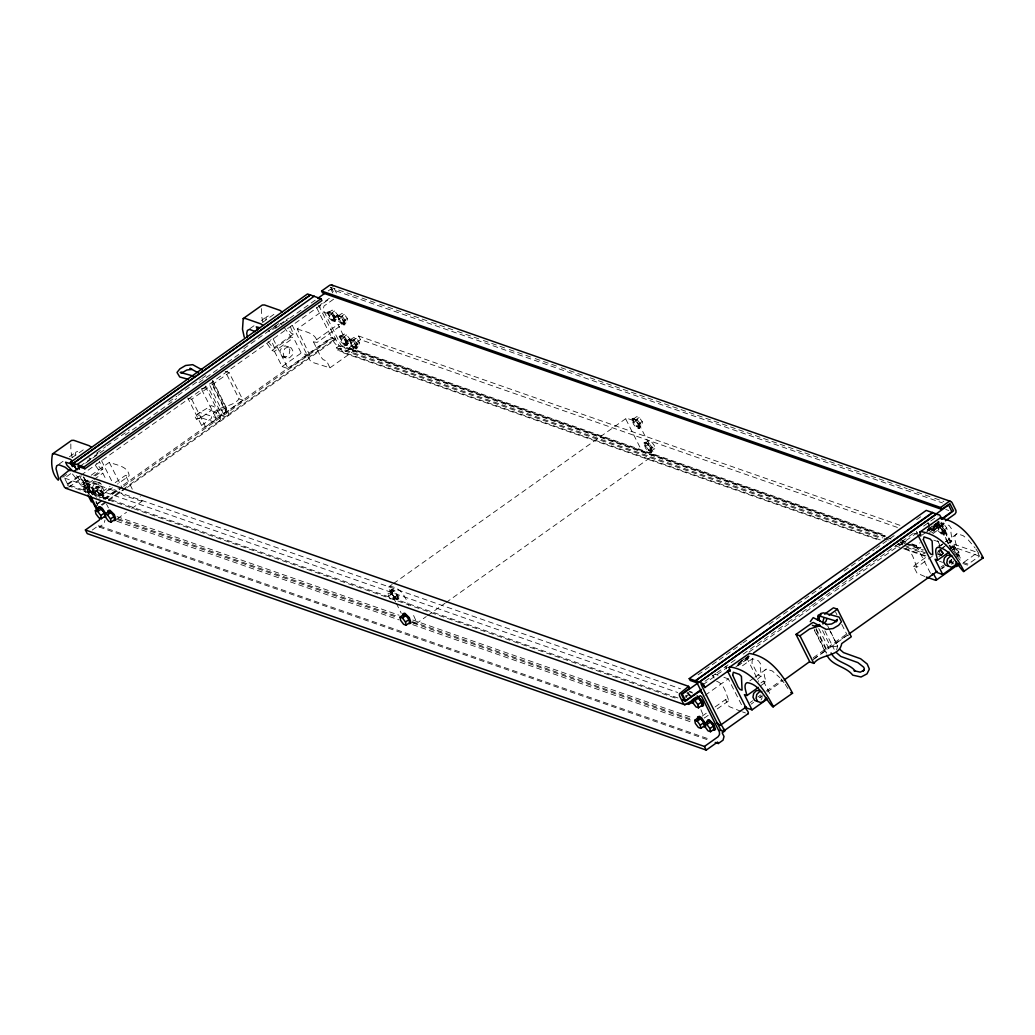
<?xml version="1.0" encoding="UTF-8"?>
<svg xmlns="http://www.w3.org/2000/svg" width="1035" height="1035" viewBox="0 0 1035 1035"><rect width="100%" height="100%" fill="white"/><g stroke="black" fill="none" stroke-linecap="round" stroke-linejoin="round"><path stroke-width="0.75" stroke-dasharray="5 3.75" d="M75.089 455.102L75.775 452.256L77.845 451.221L80.445 451.907M265.788 319.737L266.474 316.904L268.544 315.856L271.131 316.542M757.335 679.335L761.372 675.764L760.233 667.73L761.242 664.768L758.448 660.835L752.406 658.713L739.702 667.743M948.021 543.97L952.071 540.399L950.919 532.378L951.928 529.415L949.147 525.47L943.105 523.361L929.119 533.284M836.655 649.799L837.625 646.099L830.005 630.936M243.018 400.235L239.046 398.85L225.177 371.293L229.162 372.691L243.018 400.235L226.549 411.943L225.669 411.632L211.813 384.076L212.783 381.734L212.214 380.867M225.669 411.632L226.639 409.278L212.783 381.734M816.123 628.517L827.211 650.562L826.24 652.917L814.454 629.5M76.486 475.686L81.61 482.297L83.654 483.009L80.898 476.074M93.823 475.789L102.97 468.907L99.321 461.248M268.117 341.615L272.308 346.932L274.353 347.644L270.95 339.415M274.353 347.644L293.423 334.111L290.02 325.883M761.048 699.945L762.252 697.629M951.734 564.592L953.545 561.112M943.066 522.468L942.122 526.091L956.974 555.627M752.406 658.713L751.966 663.176L758.06 674.898L761.139 676.618M943.105 523.361L942.652 527.824L948.746 539.533L951.838 541.266M92.891 492.259L90.433 491.405L86.901 493.928L83.861 489.904L83.292 486.748L86.824 484.225L89.282 485.079L92.309 489.102L92.891 492.259L90.537 493.941M83.292 486.748L85.75 487.614L89.282 485.079M83.861 489.904L87.393 487.382L86.824 484.225M89.359 494.795L88.777 491.625L92.309 489.102M96.578 497.317L93.551 493.294L92.969 490.137L96.501 487.614L98.959 488.468L101.999 492.492L102.581 495.649L99.037 498.171M92.969 490.137L95.427 491.004L98.959 488.468M93.551 493.294L97.083 490.771L96.501 487.614M101.999 492.492L98.467 495.015L95.427 491.004M97.756 496.477L100.11 494.795L102.581 495.649M397.569 598.735L395.111 597.868L391.579 600.404L388.539 596.38L387.97 593.223L391.502 590.687L393.96 591.554L397 595.578L397.569 598.735L394.037 601.257M387.97 593.223L390.428 594.077L393.96 591.554M388.539 596.38L392.071 593.857L391.502 590.687M397 595.578L393.455 598.101L390.428 594.077M685.183 697.228L688.715 694.705L686.257 693.838L686.839 697.008M335.12 338.122L335.224 339.778L331.847 337.746L333.568 341.382A3.532 1.164 54.6 0 0 336.75 344.888L354.475 350.438L351.175 343.607L347.631 342.236L345.405 339.596L338.005 324.498L341.679 324.977C340.774 315.339 328.884 314.252 321.756 311.561L297.239 328.962L310.694 357.178L308.339 355.315L301.198 353.051L293.539 337.824L291.016 336.944L286.281 330.256A22.576 7.426 54.6 0 0 283.034 326.077M395.59 601.943L389.199 589.238L388.63 587L389.522 586.366C400.454 587.026 405.228 596.341 408.657 605.359M639.979 425.825L635.995 421.452L626.524 418.14L625.632 418.774L641.622 450.548L643.666 452.217L653.137 455.529L654.029 454.895L653.473 452.657L638.272 422.655L633.705 418.205L631.764 419.033L633.498 424.259L635.826 427.132L638.065 428.697L639.32 428.348L639.824 425.747M412.072 622.346L416.135 623.756L417.027 623.122L412.202 612.409M59.241 463.99L63.057 461.287M69.423 456.771L75.775 452.256M249.94 328.625L255.024 325.016M261.376 320.514L266.474 316.904M71.971 457.703L85.245 448.504M262.67 322.338L275.375 313.32L275.504 314.317M278.816 323.606L268.634 330.825L269.553 331.717L288.623 318.185M62.682 477.251L66.602 474.47M96.436 453.291L105.661 446.745M106.967 445.813L129.362 429.926M168.86 401.89L176.752 396.276M178.072 395.344L191.242 386.003M192.562 385.059L200.454 379.457M201.773 378.525L208.358 373.855M243.911 348.614L279.463 323.373M80.135 466.177L97.937 453.537L97.018 452.644M677.951 697.965L67.818 484.6L64.545 478.079L71.13 473.396M85.633 463.111L106.721 448.129M125.183 435.036L176.597 398.54M199.005 382.639L245.14 349.882M275.465 328.354L316.335 299.348M328.199 290.926L330.838 289.063L942.484 502.945M78.582 476.294L65.93 484.962M329.337 298.313L320.889 304.303L319.841 305.985L320.294 308.663M67.818 484.6L79.695 476.178M81.002 475.246L330.165 298.39M189.056 398.346L191.708 399.277L208.19 387.582L222.046 415.126L205.564 426.834L201.579 425.437L187.723 397.88M211.813 384.076L212.68 384.386L229.162 372.691M68.828 487.162L79.553 479.554L81.286 479.244L680.487 688.78M333.58 299.231L324.046 305.998L323.101 309.62L340.774 344.771L342.637 346.143L885.43 535.962M91.209 475.207L109.27 462.386C116.399 465.09 128.288 466.164 129.194 475.802L117.576 484.057M83.654 483.009L88.738 479.399M72.437 474.004A22.576 7.426 54.6 0 1 76.512 479.153L81.247 485.842L88.881 480.421M95.233 475.906L100.317 472.296L102.84 473.189L106.32 480.111M267.211 343.788L271.946 350.477L291.016 336.944M86.086 483.63L88.04 482.802L92.594 487.252L94.327 492.466L92.387 493.294L87.82 488.843L86.086 483.63L87.354 483.28L89.579 484.846L91.921 487.731L93.655 492.945M327.176 312.492L329.13 311.664L331.355 313.23L335.249 319.207L334.745 321.807L333.477 322.157L328.91 317.719L327.176 312.492L328.444 312.156L330.67 313.721L333.011 316.594L334.745 321.807M81.247 485.842L83.77 486.722L92.671 480.408M93.952 479.503L102.84 473.189M271.946 350.477L274.469 351.357L293.539 337.824M95.776 487.019L97.717 486.191L99.942 487.757L103.836 493.721L103.332 496.334L102.077 496.684L97.51 492.233L95.776 487.019L97.044 486.67L99.269 488.235L101.598 491.12L103.332 496.334M336.867 315.882L338.807 315.054L341.033 316.619L344.927 322.597L344.435 325.197L343.167 325.546L338.6 321.096L336.867 315.882L338.135 315.546L340.36 317.111L342.688 319.983L344.435 325.197M103.927 498.999L101.003 492.725L110.033 486.308M115.196 482.646L125.52 475.324L129.194 475.802M292.206 325.288L309.051 358.783A3.532 1.164 54.6 0 0 312.234 362.289L329.958 367.839L326.659 361.008L323.114 359.637L320.889 356.997L313.489 341.899L338.005 324.498M99.062 496.528L110.499 488.416L116.528 490.525M274.469 351.357L282.128 366.584L301.198 353.051M101.003 492.725L104.664 493.216L112.414 487.718M313.489 341.899L317.163 342.378L341.679 324.977M201.579 425.437L211.179 418.632C213.533 404.814 231.969 408.644 239.046 398.85M97.109 503.605L102.374 499.866M103.694 498.922L118.171 488.649M123.437 484.91L331.485 337.242L335.366 339.687L335.068 338.031M97.419 504.149L119.361 488.572M282.128 366.584L288.157 368.693L332.028 337.617M105.195 499.452L122.311 487.304M123.618 486.359L332.985 337.759M101.223 504.834L334.279 339.402M339.208 336.427L341.162 335.599L343.387 337.164L347.281 343.128L346.777 345.742L345.509 346.091L340.955 341.641L339.208 336.427L340.476 336.077L342.701 337.643L345.043 340.528L346.777 345.742M102.09 505.261L107.588 501.367M108.533 500.681L126.011 488.287M127.331 487.356L335.366 339.687M880.242 539.921L337.449 350.115L336.362 347.928L339.079 346L884.912 536.88M348.899 339.816L350.852 338.988L353.077 340.554L356.971 346.518L356.467 349.131L355.199 349.481L350.632 345.03L348.899 339.816L350.166 339.467L352.392 341.033L354.733 343.918L356.467 349.131M337.449 350.115L340.179 348.174L882.958 537.98M899.92 525.301L358.653 336.026L344.965 345.742L342.637 346.143M92.27 530.049L98.545 525.599L709.945 739.391M885.067 536.285L349.908 349.144L349.17 347.695L360.478 339.661L898.69 527.876M98.545 525.599L99.282 527.048L104.043 523.658L104.988 520.036M349.908 349.144L343.4 352.832L340.179 348.174M117.472 518.664L126.503 512.26M131.665 508.586L141.989 501.263L140.23 496.528M329.958 367.839L354.475 350.438M388.63 587L392.161 584.503M393.468 583.559L626.524 418.14M390.764 590.105L392.718 589.277L394.943 590.843L398.837 596.807L398.333 599.42L397.065 599.757L392.498 595.319L390.764 590.105L392.032 589.756L394.257 591.321L396.599 594.193L398.333 599.42M651.856 449.669L651.364 452.282L650.096 452.631L647.871 451.066L645.529 448.181L643.796 442.967L645.736 442.139L650.303 446.577M416.135 623.756L426.239 616.575M427.558 615.644L445.102 603.198M445.994 602.564L654.029 454.895M698.043 674.833L717.785 660.809M719.105 659.877L741.487 643.99M742.807 643.046L746.753 640.251M769.147 624.364L821.816 586.974M844.198 571.087L874.484 549.585M875.791 548.654L894.227 535.574M916.609 519.686L921.874 515.947M705.003 681.25L715.547 673.772M716.854 672.841L735.29 659.748M743.195 654.146L762.937 640.122M764.257 639.19L786.639 623.303M787.958 622.371L810.34 606.471M811.66 605.54L834.042 589.652M835.361 588.721L857.743 572.834M859.063 571.902L915.677 531.705M923.582 526.103L938.059 515.818M702.985 684.73L726.686 667.898M749.068 652.011L918.925 531.447M740.141 661.766L745.226 658.157M738.317 663.202L748.861 655.711M737.722 664.211L749.573 655.802M927.321 529.635L939.172 521.213M737.981 664.315L749.832 655.892M927.593 529.726L939.444 521.317M735.963 666.682L749.185 657.833L748.758 656.255M926.661 531.33L939.871 522.481L927.166 531.498M737.735 665.958L749.185 657.833M922.082 535.108L925.898 532.404M936.3 525.508L938.253 524.68L940.479 526.246L944.373 532.21L943.868 534.823L942.6 535.16L938.033 530.722L936.3 525.508L937.568 525.159L939.793 526.724L942.135 529.61L943.868 534.823M928.356 527.332L932.91 531.783L934.178 531.434L934.683 528.82L933.13 525.728M705.068 695.339L728.291 678.856L742.496 706.685M911.874 543.892L916.26 545.432L920.128 542.676M933.04 533.517L940.776 528.031L933.466 525.47M749.857 680.823L753.674 678.119M754.942 677.213L766.392 669.102L772.317 670.978L779.872 677.705M939.288 546.376L944.373 542.767M945.641 541.861L957.077 533.737L963.016 535.612L967.233 538.86M702.209 716.104L707.371 712.442M715.107 706.944L725.432 699.608L728.834 700.682C726.104 693.929 724.358 683.682 716.259 681.108M924.876 576.521L917.023 573.131L913.4 566.184L926.312 557.024M937.852 551.189L941.669 548.485M942.937 547.58L946.753 544.876M708.186 715.34L704.317 718.083L700.591 708.833M717.216 708.923L728.834 700.682M913.4 566.184L916.803 567.258L927.127 559.922M928.421 559.003L932.289 556.261M937.451 552.599L941.32 549.844M760.919 682.919L763.468 681.108L765.991 681.987L764.593 676.476A22.576 7.426 54.6 0 1 766.392 669.102M938.9 556.584L943.985 552.975M950.337 548.459L954.154 545.755L956.676 546.635L955.279 541.111A22.576 7.426 54.6 0 1 957.077 533.737M760.906 685.597L765.991 681.987M951.592 550.245L956.676 546.635M750.026 702.623L752.665 700.76M757.931 697.021L760.816 694.925M766.081 691.186L781.878 679.969M813.225 657.768L847.717 633.239M940.957 567.102L943.584 565.239M949.095 561.28L951.734 559.405M949.173 561.772L951.76 559.948M759.431 697.538L762.058 695.675M767.323 691.936L783.094 680.5M813.419 659.217L847.613 634.701M941.527 568.293L944.101 566.468M949.03 562.949L951.851 560.97M813.665 659.256L826.344 650.265L827.211 650.562M822.527 630.535L830.833 647.069L847.316 635.374L851.3 636.758M751.112 704.149L753.648 702.351M760.013 697.836L762.549 696.038M941.798 568.797L944.347 566.986M949.431 563.376L951.98 561.578M963.986 562.212L977.674 552.496L979.498 556.131L968.191 564.166L962.097 562.031M328.587 312.609L332.144 310.112L334.603 310.966L337.63 314.989L338.212 318.146L334.667 320.643L332.209 319.789L329.169 315.766L328.587 312.609L331.058 313.463L334.085 317.486L334.667 320.643M331.058 313.463L334.603 310.966M329.169 315.766L332.714 313.269L332.144 310.112M334.085 317.486L337.63 314.989M332.209 319.789L335.754 317.292L338.212 318.146M338.277 315.998L341.822 313.501L344.28 314.355L347.32 318.379L347.889 321.536L344.345 324.033L341.886 323.179L338.859 319.155L338.277 315.998L340.735 316.852L343.775 320.876L344.345 324.033M340.735 316.852L344.28 314.355M338.859 319.155L342.404 316.658L341.822 313.501M343.775 320.876L347.32 318.379M341.886 323.179L345.431 320.669L347.889 321.536M340.631 336.53L344.176 334.033L346.634 334.9L349.675 338.911L350.244 342.08L346.699 344.577L344.241 343.711L341.201 339.7L340.631 336.53L343.09 337.397L346.117 341.421L346.699 344.577M343.09 337.397L346.634 334.9M341.201 339.7L344.746 337.19L344.176 334.033M346.117 341.421L349.675 338.911M344.241 343.711L347.786 341.214L350.244 342.08M350.309 339.92L353.854 337.423L356.325 338.29L359.352 342.3L359.934 345.457L356.389 347.967L353.918 347.1L350.891 343.077L350.309 339.92L352.78 340.787L355.807 344.797L356.389 347.967M352.78 340.787L356.325 338.29M350.891 343.077L354.436 340.58L353.854 337.423M355.807 344.797L359.352 342.3M353.918 347.1L357.476 344.603L359.934 345.457M633.174 419.149L636.719 416.652L639.177 417.506L642.217 421.53L642.787 424.686L639.242 427.183L636.784 426.329L633.743 422.306L633.174 419.149L635.632 420.003L638.673 424.027L639.242 427.183M635.632 420.003L639.177 417.506M633.743 422.306L637.301 419.809L636.719 416.652M638.673 424.027L642.217 421.53M636.784 426.329L640.329 423.82L642.787 424.686M645.206 443.071L648.751 440.574L649.333 443.73L652.361 447.754L654.832 448.621L654.249 445.451L651.222 441.44L647.664 443.937L645.206 443.071L645.788 446.24L648.816 450.251L651.274 451.118L654.832 448.621M645.788 446.24L649.333 443.73M651.274 451.118L650.704 447.961L654.249 445.451M648.816 450.251L652.361 447.754M928.033 522.222L928.602 525.392L931.642 529.402L935.187 526.906L937.645 527.772L937.076 524.603L933.531 527.113L934.1 530.269L937.645 527.772M937.723 525.612L941.268 523.115L943.726 523.982L946.753 527.992L947.336 531.149L943.791 533.659L941.332 532.792L938.292 528.769L937.723 525.612L940.181 526.479L943.208 530.489L943.791 533.659M940.181 526.479L943.726 523.982M938.292 528.769L941.837 526.272L941.268 523.115M943.208 530.489L946.753 527.992M941.332 532.792L944.877 530.295L947.336 531.149M940.065 546.157L942.432 544.488M940.647 549.313L944.192 546.816M949.755 549.546L953.3 547.049L953.869 550.206L956.909 554.217L959.367 555.083L958.798 551.927L955.758 547.903L952.213 550.4M956.431 553.596L958.798 551.927M955.822 557.58L959.367 555.083M201.618 389.432L215.125 416.225L215.798 418.256L214.504 419.822L216.354 417.739L199.716 412.473L194.942 416.6L196.391 419.136L201.929 417.027L211.412 410.377L208.785 409.407L223.03 416.096L225.617 417.053L227.182 416.562L228.709 414.259L227.894 410.856L212.705 380.492M288.183 346.919L284.91 348.472L283.098 351.952L283.59 355.717L286.152 358.007L289.58 357.761L292.284 355.083L292.983 351.227L291.365 348.006L288.26 346.919L289.891 350.14L289.179 353.996L286.488 356.674L283.047 356.92L280.485 354.63L280.006 350.865L281.818 347.385L285.078 345.832L291.365 348.006M97.575 482.284L94.379 481.197L91.119 482.75L89.308 486.217L89.799 489.982L92.361 492.285L95.789 492.039L98.493 489.361L99.192 485.506L97.575 482.284L94.224 483.837L92.413 487.304L92.891 491.069L95.453 493.372L98.894 493.113L101.585 490.435L102.297 486.592L100.667 483.371L98.61 482.646M141.989 501.263L124.265 495.713A3.532 1.164 54.6 0 1 121.082 492.207L119.478 489.025M335.418 321.329L334.163 321.678L329.596 317.227L327.862 312.014M345.108 324.718L343.84 325.068L339.286 320.617L337.552 315.403M347.462 345.263L346.195 345.599L341.628 341.162L339.894 335.948M357.14 348.64L355.885 348.989L351.318 344.551L349.584 339.325M94.327 492.466L93.072 492.802L88.505 488.365L86.772 483.151M104.017 495.856L102.75 496.192L98.183 491.754L96.449 486.528M631.764 419.033L633.032 418.696L635.257 420.262L637.586 423.134L639.32 428.348M640.005 427.869L638.737 428.218L634.17 423.768L632.437 418.554M643.796 442.967L645.064 442.618L647.289 444.183L649.631 447.068L651.364 452.282M652.037 451.803L650.769 452.14L646.215 447.702L644.482 442.475M399.005 598.929L397.75 599.278L393.184 594.827L391.45 589.614M934.864 530.955L933.596 531.291L929.029 526.854M944.554 534.332L943.286 534.681L938.719 530.243L936.986 525.017M940.595 545.212L938.654 546.04L939.922 545.704M196.391 419.136L199.393 418.502M330.333 287.264L352.262 294.626M201.398 388.552L208.19 387.582M837.625 646.099L830.833 647.069M121.858 490.396L122.725 490.616M98.545 482.633L100.667 483.371M353.789 295.169L378.176 303.695M379.703 304.225L404.103 312.764M405.629 313.294L430.017 321.82M431.543 322.351L455.943 330.889M457.47 331.42L481.857 339.946M483.384 340.489L507.784 349.015M509.311 349.545L533.698 358.084M535.224 358.615L559.625 367.14M561.138 367.671L584.012 375.679M590.118 377.801L907.242 488.701M908.769 489.245L933.169 497.77M934.696 498.301L943.842 501.496M945.77 509.479L948.823 510.54M927.606 523.425L932.005 524.952M931.642 529.402L934.1 530.269M945.654 541.292L977.674 552.496M913.944 533.206L916.997 534.28M933.764 540.141L939.858 542.275M949.004 545.471L979.498 556.131M956.754 555.886L958.255 556.416L940.479 521.084M957.103 556.209L960.338 560.556M297.239 328.962C304.368 331.666 316.257 332.74 317.163 342.378M901.627 540.309L906.013 541.848M349.17 347.695L885.869 535.367M902.636 541.24L905.69 542.301M911.783 544.436L920.93 547.631M937.697 553.492L942.277 555.096M909.817 544.488L920.49 548.214M937.257 554.087L940.31 555.148M901.834 542.146L904.888 543.22M906.414 543.75L923.181 549.611M962.822 563.48L968.928 565.615L968.191 564.166M886.439 537.411L891.019 539.015M900.165 542.211L903.219 543.271M904.745 543.802L923.039 550.206M884.485 538.523L889.065 540.115M898.212 543.323L902.779 544.915M904.305 545.445L925.652 552.91M950.052 561.449L953.093 562.51M336.362 347.928L880.669 538.278M897.436 544.138L900.489 545.212M906.595 547.347L924.889 553.738M949.276 562.264L953.856 563.868M293.423 334.111L291.378 333.399L287.187 328.082M904.629 548.447L925.976 555.911M343.4 352.832L880.086 540.503M895.327 545.833L925.82 556.494M939.547 561.293L942.6 562.367M283.047 356.92L286.152 358.007M222.046 415.126L217.065 416.083L215.06 415.384L217.402 411.128L224.634 408.579L226.639 409.278M727.502 667.316L725.574 666.643L726.699 668.882M715.12 674.251L718.044 675.273M723.905 677.317L728.291 678.856M102.724 469.476L100.68 468.751L96.488 463.434M84.754 479.787C91.882 482.491 103.772 483.565 104.664 493.216M689.142 691.147L692.066 692.169M689.633 691.988L692.687 693.049M741.047 711.394L729.054 706.556L725.432 699.608M742.509 711.912L745.433 712.934M64.545 478.079L677.718 692.506M92.361 492.285L95.453 493.372M67.456 485.506L677.33 698.767M116.994 516.568L399.07 615.204M412.784 620.004L693.334 718.109M118.093 518.742L398.63 616.847M412.357 621.647L692.894 719.752M117.317 519.57L397.867 617.675M413.107 623.005L693.657 721.11M116.89 521.213L398.954 619.849M412.68 624.648L693.217 722.74M99.282 527.048L707.63 739.779M928.744 530.269L934.01 533.478M905.392 548.278C912.611 551.176 914.19 560.944 916.803 567.258M687.473 692.428L692.04 696.865M686.787 692.907L691.354 697.344M330.915 287.161L334.486 293.668M81.286 479.244L82.684 480.279L89.76 494.342M968.346 540.024L975.061 547.89M286.32 319.763L287.277 320.759M953.287 551.125L955.628 554.592M941.074 550.775L943.403 553.66M942.73 554.139L938.836 548.175M941.539 555.73L938.266 550.452M780.985 678.856L784.375 683.242M941.837 526.272L944.877 530.295M933.673 524.9L935.187 526.906M941.397 550.322L943.674 553.337M637.301 419.809L640.329 423.82M647.664 443.937L650.704 447.961M342.404 316.658L345.431 320.669M354.436 340.58L357.476 344.603M332.714 313.269L335.754 317.292M344.746 337.19L347.786 341.214M392.071 593.857L395.111 597.868M97.083 490.771L100.11 494.795M87.393 487.382L90.433 491.405M85.75 487.614L88.777 491.625M918.174 534.603L916.273 531.291M95.582 465.621L100.317 472.296M930.465 573.261L916.26 545.432M975.914 548.977L978.476 553.013M785.216 684.342L789.498 691.057M938.603 521.084L939.366 522.3M747.904 656.436L748.68 657.665M132.299 489.193L125.52 475.324M106.527 504.123L108.403 507.823M818.737 628.555L830.342 651.507M814.416 630.431L826.318 653.991M954.154 545.755L961.813 560.983M937.619 521.731L951.32 548.99M937.904 523.309L950.065 547.489M932.444 526.22L934.178 531.434M902.028 544.63L900.722 541.68M835.543 611.957L836.927 614.712M841.778 624.351L847.316 635.374M827.677 625.877L829.798 630.095M830.497 631.505L838.285 647.004M824.895 630.832L834.158 649.294M815.955 629.59L826.344 650.265M763.468 681.108L771.127 696.335M746.494 657.251L758.655 681.431M714.059 678.054L712.753 675.118M689.543 695.468L688.236 692.518M685.7 695.378L686.748 697.435M358.653 336.026L360.478 339.661M334.24 288.597L336.918 293.914M330.838 289.063L332.804 292.97M318.599 305.26L339.079 346M316.555 307.55L331.485 337.242M273.137 338.833L288.157 368.693M396.301 603.366L401.269 613.25M212.68 384.386L226.549 411.943M205.163 386.016L219.485 414.427L220.416 419.77L218.54 422.047L215.862 422.487L199.147 417.196L201.799 416.743L199.263 418.528L199.587 415.63L196.922 414.44L211.45 405.591L225.721 412.305L226.756 411.982L224.013 412.874L224.285 415.708L208.578 382.756M191.708 399.277L205.564 426.834M109.27 462.386L121.923 487.55M101.508 460.653L112.233 481.987M83.874 477.031L92.451 494.096M96.035 501.212L97.458 504.058M83.292 476.889L92.335 494.859M95.996 502.156L98.105 506.348M79.54 475.789L88.79 494.161M83.77 486.722L87.263 493.643M937.594 540.593L940.026 545.497M262.877 322.195L261.557 315.727L261.519 308.559M72.191 457.561L70.872 451.079L70.833 443.911M938.861 522.455L939.327 525.12M280.498 323.269A22.576 7.426 54.6 0 1 282.193 325.106M88.958 457.755A22.576 7.426 54.6 0 1 90.666 459.527"/><path stroke-width="1.5" d="M819.914 620.896L817.766 616.64L818.193 615.204L820.82 613.949M826.861 618.736L825.878 621.466L822.786 623.924M91.429 447.353L89.308 445.749L73.808 440.328L71.596 440.392L52.526 453.925C50.78 462.386 51.439 473.862 58.245 480.188L58.775 478.817L56.019 468.635L56.705 465.789L58.775 464.754L64.946 467.108A22.576 7.426 54.6 0 1 69.047 470.472M282.128 311.988L279.993 310.384L264.507 304.963L262.295 305.027L243.225 318.56L242.5 329.259L244.247 337.177M822.799 622.242L823.769 618.542M765.952 697.564L764.14 701.031L760.88 702.584L754.593 700.423L752.962 697.189L753.674 693.346L756.378 690.668L759.806 690.423M956.651 562.199L954.839 565.679L951.579 567.232L945.278 565.058L943.661 561.837L944.373 557.981L947.064 555.303L950.505 555.058M79.436 469.23L78 466.371L84.896 468.79L321.898 300.551L320.992 298.74L307.486 293.966L70.315 462.49L72.424 466.449L75.322 464.663M100.499 518.017L99.101 520.256L85.413 529.985L87.238 533.62L706.258 750.09L717.565 742.056L718.303 743.518L723.064 740.129L724.021 736.506L722.197 732.871L724.914 730.943L723.827 728.769M810.289 621.647L813.187 617.636L827.043 624.558M95.324 510.682L98.855 508.146L101.314 509.013L104.354 513.037L104.923 516.193L101.391 518.716L98.933 517.862L95.893 513.839L95.324 510.682L97.782 511.536L100.822 515.559L101.391 518.716M97.782 511.536L101.314 509.013M100.822 515.559L104.354 513.037M105.001 514.072L108.546 511.536L111.004 512.403L114.031 516.413L114.613 519.583L111.081 522.106L108.61 521.239L105.583 517.228L105.001 514.072L107.472 514.925L110.499 518.949L111.081 522.106M107.472 514.925L111.004 512.403M110.499 518.949L114.031 516.413M400.002 617.145L403.534 614.622L405.992 615.489L409.032 619.499L409.601 622.656L406.069 625.192L403.611 624.325L400.571 620.301L400.002 617.145L402.46 618.011L405.5 622.022L406.069 625.192M402.46 618.011L405.992 615.489M405.5 622.022L409.032 619.499M692.415 699.764L695.947 697.228L698.405 698.095L701.445 702.105L702.015 705.275L698.483 707.798L696.025 706.931L692.984 702.92L692.415 699.764L694.873 700.617L697.901 704.641L698.483 707.798M692.324 701.885L688.792 704.408L686.334 703.554M694.873 700.617L698.405 698.095M697.901 704.641L701.445 702.105M694.757 720.295L698.289 717.772L700.747 718.639L703.787 722.65L704.369 725.807L700.824 728.342L698.366 727.476L695.339 723.452L694.757 720.295L697.215 721.162L700.255 725.173L700.824 728.342M697.215 721.162L700.747 718.639M700.255 725.173L703.787 722.65M704.447 723.685L707.979 721.162L710.437 722.016L713.477 726.04L714.046 729.196L710.515 731.719L708.056 730.865L705.016 726.842L704.447 723.685L706.905 724.552L709.945 728.562L710.515 731.719M706.905 724.552L710.437 722.016M709.945 728.562L713.477 726.04M310.435 294.807L73.446 463.24L310.461 295.001M702.312 693.359L700.553 691.613L698.819 691.91L684.95 701.432L681.353 694.278L689.53 688.159L688.624 686.347L69.604 469.877L60.379 477.368L60.483 479.308L64.493 487.278L65.891 488.313L684.911 704.783L700.307 695.714L701.704 696.736L719.39 731.9L719.519 734.488L718.122 736.726L704.434 746.455L85.413 529.985M314.304 296.152L77.302 464.392M942.316 519.065L953.533 510.785L949.936 503.631L941.527 509.298L322.506 292.827L321.587 291.016L329.764 285.207L331.51 284.91L950.531 501.38L951.928 502.402L955.939 510.384L956.029 512.325L954.982 514.007L945.447 520.773M73.77 471.533L81.674 465.918M317.654 298.416L324.24 293.733M70.471 462.205L83.977 466.966L320.992 298.74M721.097 730.697L697.034 682.841L690.138 680.435L689.232 678.624L926.234 510.397L939.677 515.042L942.083 518.91M689.232 678.624L695.442 680.797L932.613 512.377M695.611 680.603L932.833 512.648M688.624 686.347L679.4 693.825L679.503 695.779L683.514 703.748L684.911 704.783M321.587 291.016L940.608 507.486L948.784 501.677L950.531 501.38M698.12 682.88L682.298 694.11L685.584 700.63L701.407 689.401M936.727 513.502L948.59 505.08L951.877 511.613L941.332 519.091M695.831 680.875L699.479 681.962L936.481 513.722M699.479 681.962L936.701 514.007M728.834 669.968L730.115 671.379L729.145 667.471L749.288 653.447C770.376 656.578 783.508 675.868 792.551 693.217L772.847 706.983C764.956 698.729 760.078 684.678 747.322 682.634A22.576 7.426 54.6 0 0 745.523 690.009L746.921 695.533L758.357 687.408M919.533 534.616L920.814 536.014L919.843 532.106L939.974 518.082C961.062 521.226 974.194 540.503 983.25 557.865L963.533 571.618C955.654 563.376 950.777 549.326 938.008 547.269A22.576 7.426 54.6 0 0 936.209 554.644L937.619 560.168L949.056 552.043M746.261 706.892L721.24 724.642L702.765 687.9L701.057 684.044L702.985 684.73L704.796 687.576L729.817 669.826M753.519 652.994L920.736 534.306M824.584 614.117L833.46 607.817L837.444 609.214L851.3 636.758L841.714 643.576C839.346 657.393 820.923 653.564 813.846 663.357L809.862 661.96L796.006 634.403L812.488 622.708M819.513 617.714L816.977 619.512L817.844 619.823M796.006 634.403L799.99 635.8L809.577 628.982L820.406 625.619M829.048 615.165L837.444 609.214M784.452 679.788L809.422 661.805M848.959 633.989L937.18 571.372M727.424 670.784L746.028 707.759L752.057 709.868L767.31 699.039M918.123 535.418L936.714 572.407L942.743 574.516L957.996 563.687M723.737 731.008L748.253 713.607M936.222 580.169L959.445 563.687M956.469 566.572L959.199 564.644M183.311 372.07L186.805 370.012L192.018 369.417L189.935 368.292L198.397 372.949M919.843 532.106L920.917 531.615C941.992 534.759 955.124 554.035 964.18 571.398M729.145 667.471L730.218 666.98C751.307 670.124 764.438 689.401 773.481 706.763M983.25 557.865L981.413 557.244M792.551 693.217L790.727 692.609M819.616 624.506L814.39 626.072L812.384 625.36M98.804 507.072L100.072 506.736L102.297 508.301L106.191 514.266M108.494 510.462L109.749 510.113L114.316 514.563L116.049 519.777L114.781 520.126M104.419 517.215L105.686 516.879L103.953 511.665L99.386 507.215L98.118 507.564L98.299 509.686M114.109 520.605L115.377 520.269L113.643 515.042L109.076 510.604L107.808 510.941L107.989 513.075M403.482 613.548L404.75 613.199L409.317 617.649L411.05 622.863L409.782 623.212M409.097 623.691L410.365 623.342L408.631 618.128L404.064 613.677L402.796 614.027L402.977 616.148M692.506 702.429L693.773 702.079M691.82 702.907L693.088 702.571M702.196 705.818L703.451 705.469L703.283 703.347L701.717 700.255L697.163 695.805M701.51 706.297L702.778 705.948L702.597 703.826L698.703 697.862M698.237 716.699L699.505 716.349L701.73 717.915L705.624 723.892M707.927 720.088L709.195 719.739L713.762 724.177L715.495 729.403L714.228 729.74M704.537 726.363L705.805 726.014M703.865 726.842L705.12 726.492L703.386 721.279L698.832 716.828L697.564 717.177L697.745 719.299M713.542 730.231L714.81 729.882L713.076 724.668L708.509 720.218L707.241 720.567L707.422 722.689M65.891 488.313L67.624 488.015M817.766 616.64L820.134 616.265M826.215 624.61L831.648 623.976L835.4 621.789L837.393 619.318L836.487 621.737L835.685 620.392M952.459 556.222L950.169 556.39L947.465 559.068L946.766 562.924L948.383 566.145M761.76 691.587L759.47 691.755L756.766 694.42L756.067 698.276L757.685 701.497M243.225 318.56L245.437 318.495L260.936 323.916L263.058 325.52M52.526 453.925L54.739 453.86L70.238 459.281L72.359 460.885M97.342 507.797L98.209 508.017M836.474 621.207L820.483 616.304L820.975 613.432L823.446 612.862L839.113 617.08L841.442 621.802L838.609 625.321L833.059 628.555L826.15 629.358L813.277 622.449M194.101 376.248L180.181 372.393L182.69 373.208L181.901 371.85M188.318 379.353L179.741 376.973L177.011 372.432L179.922 368.822L185.627 365.484L192.678 364.669L202.019 369.818M937.619 560.168L935.084 559.288L942.743 574.516M259.888 327.733L256.305 326.853L257.702 329.932M926.403 577.064L935.549 580.26A3.532 1.164 54.6 0 0 935.821 577.97L933.415 573.895M746.921 695.533L744.398 694.64L752.057 709.868M699.699 682.233L703.257 683.824L704.796 687.576M744.618 707.034L747.852 711.394A3.532 1.164 54.6 0 1 747.581 713.684M682.531 699.569L685.584 700.63M95.97 505.999L94.47 505.468L90.213 496.994M721.24 724.642L718.678 724.836L717.087 722.728M720.011 730.024L723.064 731.098A3.532 1.164 54.6 0 0 723.336 728.795C723.568 727.915 719.972 722.352 719.998 725.535L717.126 722.818M715.25 742.444L718.303 743.518M255.645 331.743L249.474 329.389L247.404 330.437L246.718 333.27L247.378 337.513M331.51 284.91L332.908 285.932M96.216 506.413L94.845 505.973L96.566 509.621M839.786 649.307L843.512 652.593L860.615 658.752L867.188 663.991L869.348 669.063L866.994 673.876L861.042 677.006L852.749 675.143C845.893 666.294 832.075 665.984 827.03 655.375M836.215 652.451L840.743 656.423L857.886 662.594L863.682 667.213L864.367 668.791L863.242 671.081L863.966 670.214L860.279 672.155L854.004 670.745L855.492 671.262C849.01 662.982 835.931 662.801 831.066 652.943M72.062 470.382L67.003 465.297L65.619 462.218L73.731 464.676L75.995 468.726M76.564 468.661L77.509 469.657M73.601 465.284L74.869 466.953M940.401 517.254L941.811 519.35M940.608 507.486L941.527 509.298M799.99 635.8L813.846 663.357M704.434 746.455L706.258 750.09M83.977 466.966L84.896 468.79M90.459 495.739L97.536 509.802M87.949 495.028L91.429 501.949M69.604 469.877L70.057 470.783M71.803 464.003L72.696 466.539M932.406 573.688L932.483 574.71M732.651 675.001L738.097 687.059L740.025 689.452L742.069 690.164L741.435 676.411L739.378 674.367L733.336 672.258L732.651 675.001M923.336 539.649L928.796 551.707L930.724 554.087L932.768 554.799L932.134 541.046L930.077 539.002L924.035 536.893L923.336 539.649"/></g></svg>
